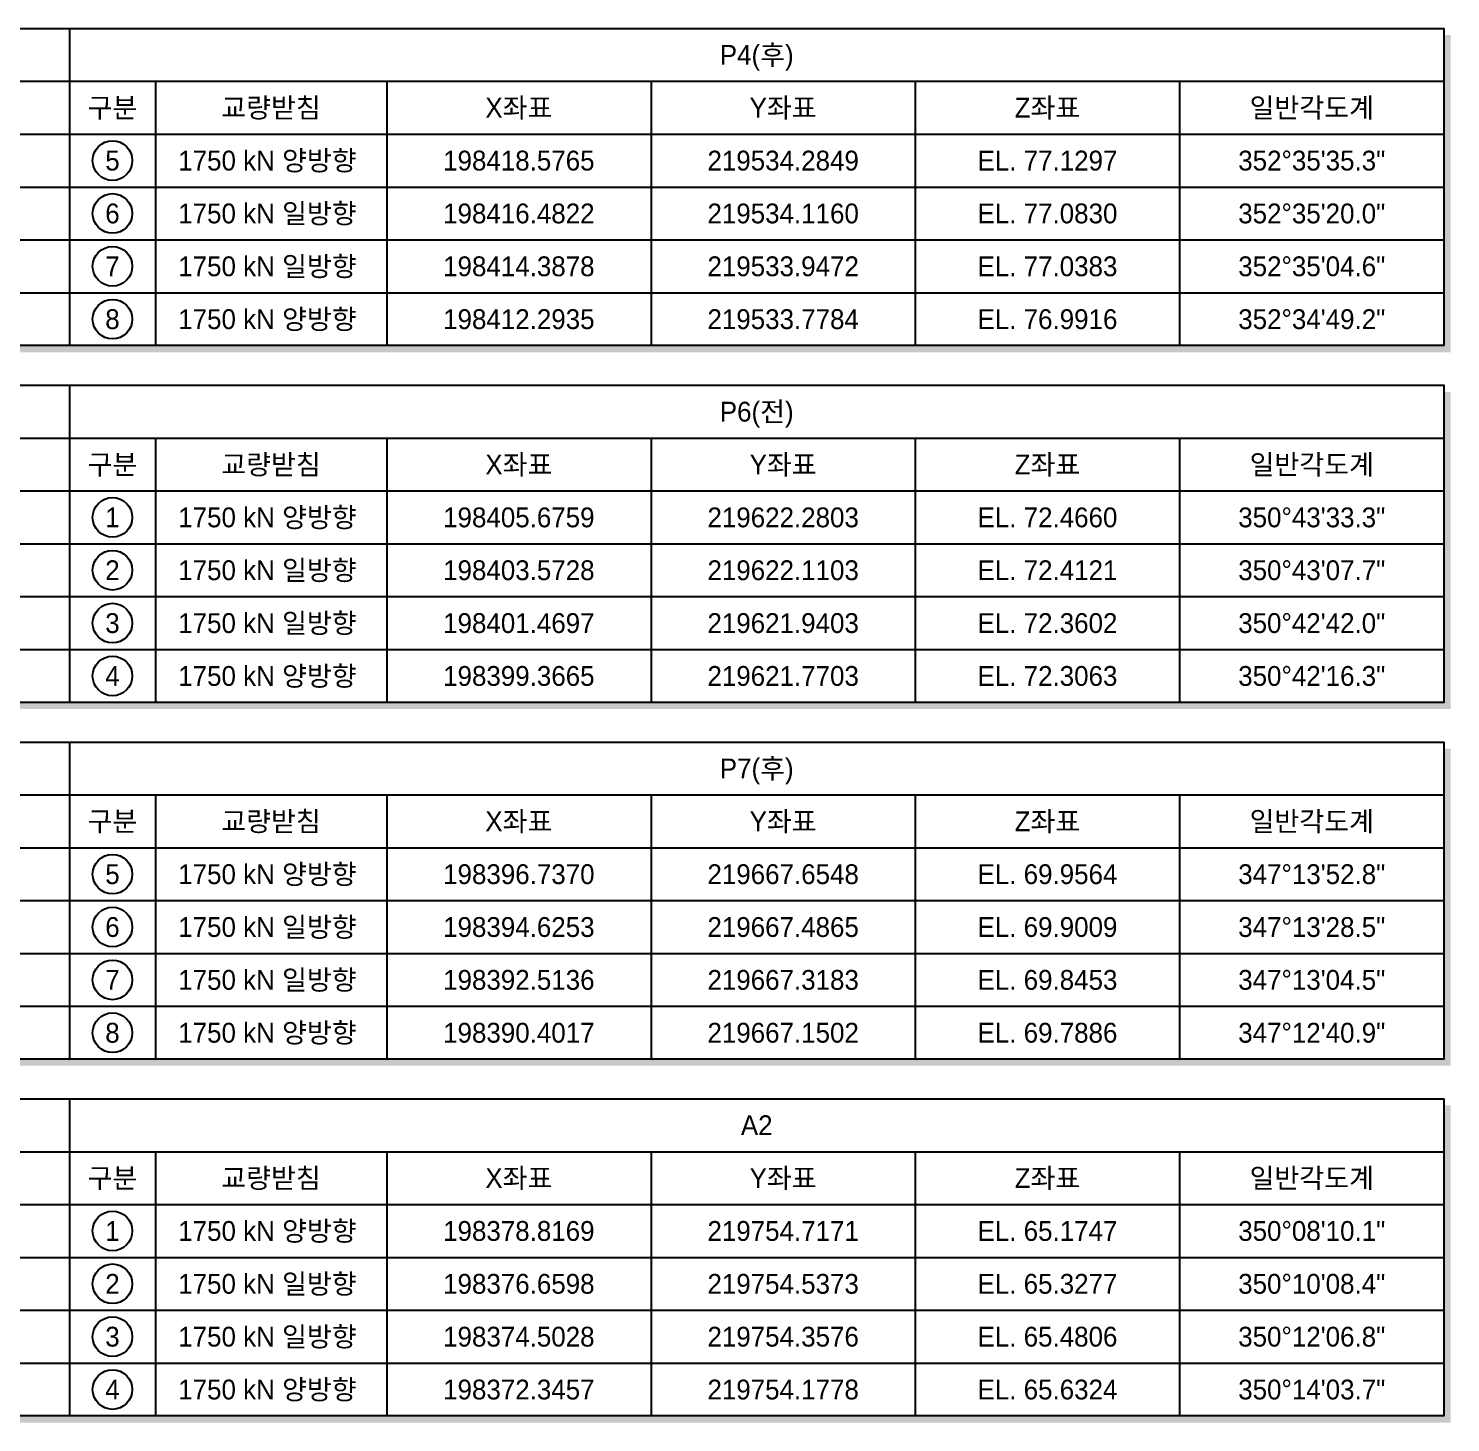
# Model space of a CAD drawing. Header units: feet. Extents: x 0 to 504600, y 0 to 356400.
# Drawn here: x 294842 to 380928, y 96315 to 180715 of the extents above; entities that cross this region are included whole.
import ezdxf
from ezdxf.enums import TextEntityAlignment as Align

# ---------------------------------------------------------------- set-up
doc = ezdxf.new("R2010")
doc.units = ezdxf.units.FT
doc.header["$LTSCALE"] = 600
doc.header["$MEASUREMENT"] = 0
for name, color, linetype in [('CS-TABL-LIN1', 4, 'CONTINUOUS'), ('CS-TABL-LIN2', 1, 'CONTINUOUS'), ('CS-TABL-TEX2', 3, 'CONTINUOUS')]:
    doc.layers.add(name, color=color, linetype=linetype)
doc.styles.add('A_STANDARD', font='')
doc.styles.get('A_STANDARD').set_extended_font_data('Dotum')

msp = doc.modelspace()

# ---------------------------------------------------------------- linework, layer by layer
at = {"layer": 'CS-TABL-LIN1'}
for points in [[(130928, 180715), (380528, 180715), (380528, 161515), (130928, 161515)], [(130928, 159115), (380528, 159115), (380528, 139915), (130928, 139915)], [(130928, 137515), (380528, 137515), (380528, 118315), (130928, 118315)], [(130928, 115915), (380528, 115915), (380528, 96715), (130928, 96715)]]:
    msp.add_lwpolyline(points, close=True, dxfattribs=at)
at = {"layer": 'CS-TABL-LIN2'}
for p, q in [((297328, 180715), (297328, 161515)), ((302528, 180715), (302528, 180715)), ((316528, 180715), (316528, 180715)), ((332528, 180715), (332528, 180715)), ((348528, 180715), (348528, 180715)), ((364528, 180715), (364528, 180715)), ((130928, 177515), (380528, 177515)), ((302528, 177515), (302528, 161515)), ((316528, 177515), (316528, 161515)), ((332528, 177515), (332528, 161515)), ((348528, 177515), (348528, 161515)), ((364528, 177515), (364528, 161515)), ((130928, 174315), (380528, 174315)), ((130928, 171115), (380528, 171115)), ((130928, 167915), (380528, 167915)), ((130928, 164715), (380528, 164715)), ((297328, 159115), (297328, 139915)), ((302528, 159115), (302528, 159115)), ((316528, 159115), (316528, 159115)), ((332528, 159115), (332528, 159115)), ((348528, 159115), (348528, 159115)), ((364528, 159115), (364528, 159115)), ((130928, 155915), (380528, 155915)), ((302528, 155915), (302528, 139915)), ((316528, 155915), (316528, 139915)), ((332528, 155915), (332528, 139915)), ((348528, 155915), (348528, 139915)), ((364528, 155915), (364528, 139915)), ((130928, 152715), (380528, 152715)), ((130928, 149515), (380528, 149515)), ((130928, 146315), (380528, 146315)), ((130928, 143115), (380528, 143115)), ((297328, 137515), (297328, 118315)), ((302528, 137515), (302528, 137515)), ((316528, 137515), (316528, 137515)), ((332528, 137515), (332528, 137515)), ((348528, 137515), (348528, 137515)), ((364528, 137515), (364528, 137515)), ((130928, 134315), (380528, 134315)), ((302528, 134315), (302528, 118315)), ((316528, 134315), (316528, 118315)), ((332528, 134315), (332528, 118315)), ((348528, 134315), (348528, 118315)), ((364528, 134315), (364528, 118315)), ((130928, 131115), (380528, 131115)), ((130928, 127915), (380528, 127915)), ((130928, 124715), (380528, 124715)), ((130928, 121515), (380528, 121515)), ((297328, 115915), (297328, 96715)), ((302528, 115915), (302528, 115915)), ((316528, 115915), (316528, 115915)), ((332528, 115915), (332528, 115915)), ((348528, 115915), (348528, 115915)), ((364528, 115915), (364528, 115915)), ((130928, 112715), (380528, 112715)), ((302528, 112715), (302528, 96715)), ((316528, 112715), (316528, 96715)), ((332528, 112715), (332528, 96715)), ((348528, 112715), (348528, 96715)), ((364528, 112715), (364528, 96715)), ((130928, 109515), (380528, 109515)), ((130928, 106315), (380528, 106315)), ((130928, 103115), (380528, 103115)), ((130928, 99915), (380528, 99915))]:
    msp.add_line(p, q, dxfattribs=at)
for centre in [(299928, 172715), (299928, 169515), (299928, 166315), (299928, 163115), (299928, 151115), (299928, 147915), (299928, 144715), (299928, 141515), (299928, 129515), (299928, 126315), (299928, 123115), (299928, 119915), (299928, 107915), (299928, 104715), (299928, 101515), (299928, 98315)]:
    msp.add_circle(centre, 1200, dxfattribs=at)
for points in [[(380528, 180315), (380928, 180315), (380528, 161515), (380928, 161515)], [(131328, 161515), (380928, 161515), (131328, 161115), (380928, 161115)], [(380528, 158715), (380928, 158715), (380528, 139915), (380928, 139915)], [(131328, 139915), (380928, 139915), (131328, 139515), (380928, 139515)], [(380528, 137115), (380928, 137115), (380528, 118315), (380928, 118315)], [(131328, 118315), (380928, 118315), (131328, 117915), (380928, 117915)], [(380528, 115515), (380928, 115515), (380528, 96715), (380928, 96715)], [(131328, 96715), (380928, 96715), (131328, 96315), (380928, 96315)]]:
    msp.add_solid(points, dxfattribs=at)

# ---------------------------------------------------------------- texts
at = {"layer": 'CS-TABL-TEX2', "style": 'A_STANDARD'}
for s, p in [('P4(후)', (338928, 179115)), ('구분', (299928, 175915)), ('교량받침', (309528, 175915)), ('X좌표', (324528, 175915)), ('Y좌표', (340528, 175915)), ('Z좌표', (356528, 175915)), ('일반각도계', (372528, 175915)), ('5', (299928, 172715)), ('1750 kN 양방향 ', (309528, 172715)), ('198418.5765', (324528, 172715)), ('219534.2849', (340528, 172715)), ('EL. 77.1297', (356528, 172715)), ('352°35\'35.3"', (372528, 172715)), ('6', (299928, 169515)), ('1750 kN 일방향 ', (309528, 169515)), ('198416.4822', (324528, 169515)), ('219534.1160', (340528, 169515)), ('EL. 77.0830', (356528, 169515)), ('352°35\'20.0"', (372528, 169515)), ('1750 kN 일방향 ', (309528, 166315)), ('7', (299928, 166315)), ('198414.3878', (324528, 166315)), ('219533.9472', (340528, 166315)), ('EL. 77.0383', (356528, 166315)), ('352°35\'04.6"', (372528, 166315)), ('8', (299928, 163115)), ('1750 kN 양방향 ', (309528, 163115)), ('198412.2935', (324528, 163115)), ('219533.7784', (340528, 163115)), ('EL. 76.9916', (356528, 163115)), ('352°34\'49.2"', (372528, 163115)), ('P6(전)', (338928, 157515)), ('구분', (299928, 154315)), ('교량받침', (309528, 154315)), ('X좌표', (324528, 154315)), ('Y좌표', (340528, 154315)), ('Z좌표', (356528, 154315)), ('일반각도계', (372528, 154315)), ('1', (299928, 151115)), ('1750 kN 양방향 ', (309528, 151115)), ('198405.6759', (324528, 151115)), ('219622.2803', (340528, 151115)), ('EL. 72.4660', (356528, 151115)), ('350°43\'33.3"', (372528, 151115)), ('2', (299928, 147915)), ('1750 kN 일방향 ', (309528, 147915)), ('198403.5728', (324528, 147915)), ('219622.1103', (340528, 147915)), ('EL. 72.4121', (356528, 147915)), ('350°43\'07.7"', (372528, 147915)), ('3', (299928, 144715)), ('1750 kN 일방향 ', (309528, 144715)), ('198401.4697', (324528, 144715)), ('219621.9403', (340528, 144715)), ('EL. 72.3602', (356528, 144715)), ('350°42\'42.0"', (372528, 144715)), ('4', (299928, 141515)), ('1750 kN 양방향 ', (309528, 141515)), ('198399.3665', (324528, 141515)), ('219621.7703', (340528, 141515)), ('EL. 72.3063', (356528, 141515)), ('350°42\'16.3"', (372528, 141515)), ('P7(후)', (338928, 135915)), ('교량받침', (309528, 132715)), ('X좌표', (324528, 132715)), ('Y좌표', (340528, 132715)), ('Z좌표', (356528, 132715)), ('일반각도계', (372528, 132715)), ('구분', (299928, 132715)), ('5', (299928, 129515)), ('1750 kN 양방향 ', (309528, 129515)), ('198396.7370', (324528, 129515)), ('219667.6548', (340528, 129515)), ('EL. 69.9564', (356528, 129515)), ('347°13\'52.8"', (372528, 129515)), ('6', (299928, 126315)), ('1750 kN 일방향 ', (309528, 126315)), ('198394.6253', (324528, 126315)), ('219667.4865', (340528, 126315)), ('EL. 69.9009', (356528, 126315)), ('347°13\'28.5"', (372528, 126315)), ('7', (299928, 123115)), ('1750 kN 일방향 ', (309528, 123115)), ('198392.5136', (324528, 123115)), ('219667.3183', (340528, 123115)), ('EL. 69.8453', (356528, 123115)), ('347°13\'04.5"', (372528, 123115)), ('8', (299928, 119915)), ('1750 kN 양방향 ', (309528, 119915)), ('198390.4017', (324528, 119915)), ('219667.1502', (340528, 119915)), ('EL. 69.7886', (356528, 119915)), ('347°12\'40.9"', (372528, 119915)), ('A2', (338928, 114315)), ('구분', (299928, 111115)), ('교량받침', (309528, 111115)), ('X좌표', (324528, 111115)), ('Y좌표', (340528, 111115)), ('Z좌표', (356528, 111115)), ('일반각도계', (372528, 111115)), ('1', (299928, 107915)), ('1750 kN 양방향 ', (309528, 107915)), ('198378.8169', (324528, 107915)), ('219754.7171', (340528, 107915)), ('EL. 65.1747', (356528, 107915)), ('350°08\'10.1"', (372528, 107915)), ('2', (299928, 104715)), ('1750 kN 일방향 ', (309528, 104715)), ('198376.6598', (324528, 104715)), ('219754.5373', (340528, 104715)), ('EL. 65.3277', (356528, 104715)), ('350°10\'08.4"', (372528, 104715)), ('3', (299928, 101515)), ('1750 kN 일방향 ', (309528, 101515)), ('198374.5028', (324528, 101515)), ('219754.3576', (340528, 101515)), ('EL. 65.4806', (356528, 101515)), ('350°12\'06.8"', (372528, 101515)), ('1750 kN 양방향 ', (309528, 98315)), ('4', (299928, 98315)), ('198372.3457', (324528, 98315)), ('219754.1778', (340528, 98315)), ('EL. 65.6324', (356528, 98315)), ('350°14\'03.7"', (372528, 98315))]:
    msp.add_text(s, height=1200, dxfattribs=at).set_placement(p, align=Align.MIDDLE_CENTER)

doc.saveas('drawing.dxf')
